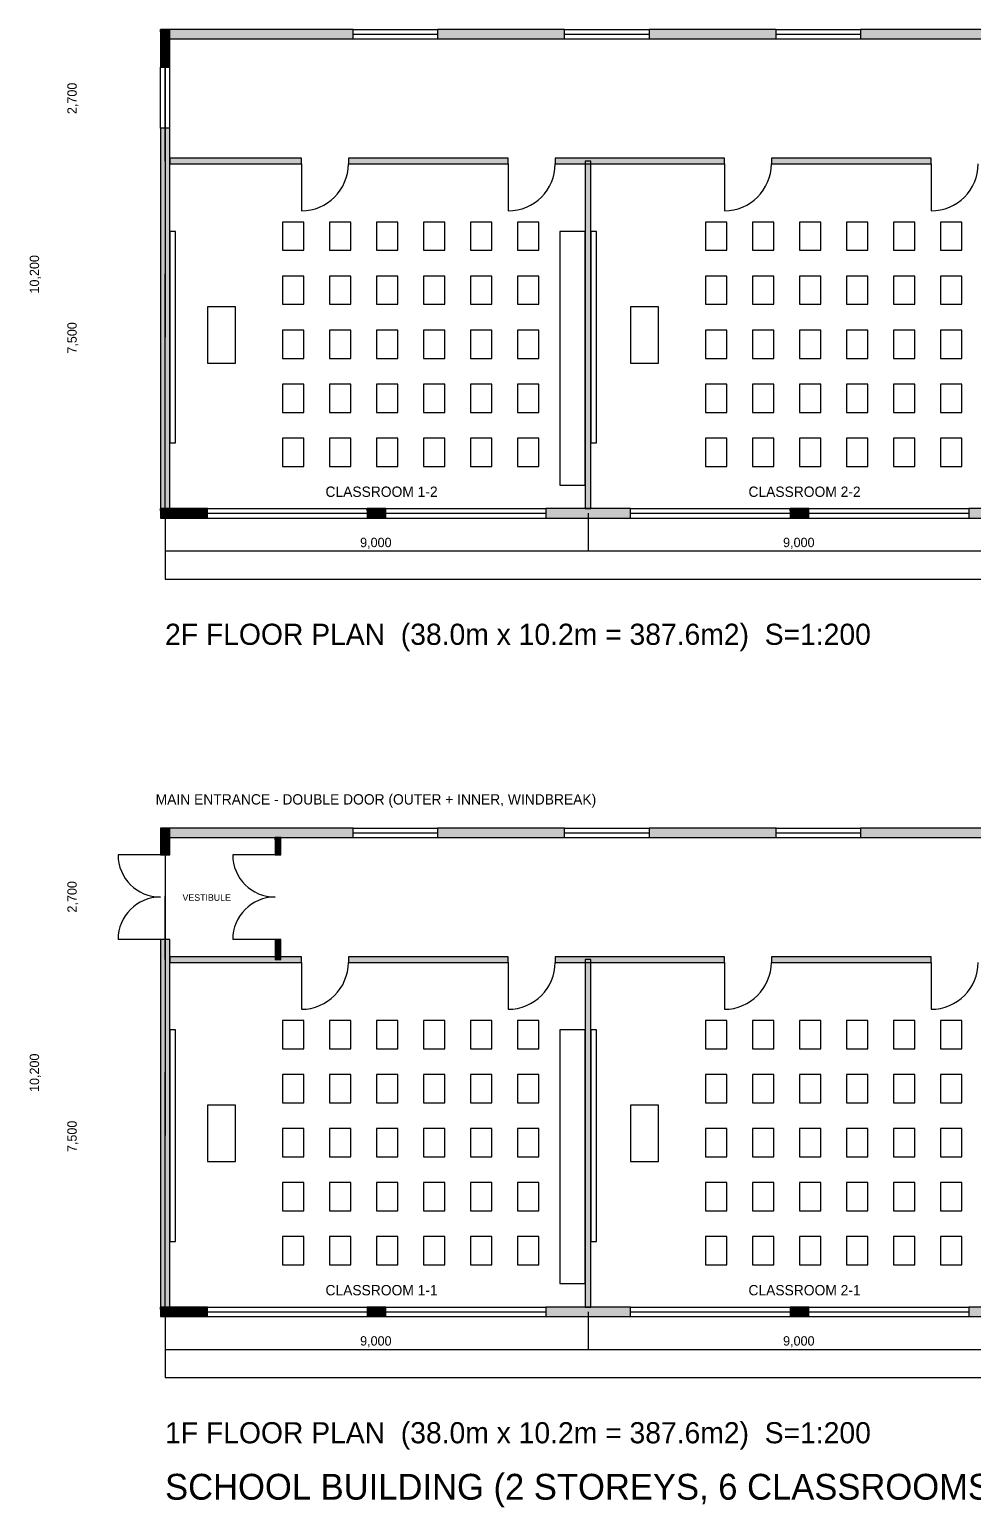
# Model space of a CAD drawing. Header units: metres. Extents: x -2883 to 38100, y -4166 to 27300.
# Drawn here: x -2883 to 17200, y -4166 to 27300 of the extents above; entities that cross this region are included whole.
import ezdxf

# ---------------------------------------------------------------- set-up
doc = ezdxf.new("R2010")
doc.units = ezdxf.units.M
for name, color, linetype in [('A-DIM', 1, 'CONTINUOUS'), ('A-DOOR', 2, 'CONTINUOUS'), ('A-FURN', 8, 'CONTINUOUS'), ('A-TEXT', 3, 'CONTINUOUS'), ('A-WALL', 7, 'CONTINUOUS'), ('A-WIND', 4, 'CONTINUOUS')]:
    doc.layers.add(name, color=color, linetype=linetype)
doc.dimstyles.get("Standard").update_dxf_attribs({"dimtxt": 2.5, "dimasz": 2.5, "dimexe": 1.25, "dimexo": 0.625, "dimtad": 1, "dimcen": 2.5, "dimazin": 3, "dimtfac": 1, "dimtmove": 0, "dimatfit": 3})

# ---------------------------------------------------------------- blocks, each defined once
blk = doc.blocks.new('_CLOSEDFILLED')
at = {"color": 0, "linetype": 'BYBLOCK'}
blk.add_solid([(-1, 0), (0, 0), (-1, 0)], dxfattribs=at)
blk = doc.blocks.new('*D1')
for p, q in [((0, 0), (0, -1400)), ((38000, 0), (38000, -1400)), ((0.25, -1400), (18997.5, -1400)), ((19002.5, -1400), (37999.75, -1400))]:
    blk.add_line(p, q)
at = {"layer": 'Defpoints'}
for p in [(0, 0), (38000, 0), (0, -1400)]:
    blk.add_point(p, dxfattribs=at)
at = {"xscale": 0.25, "yscale": 0.25, "rotation": 180}
blk.add_blockref('_CLOSEDFILLED', (0, -1400), dxfattribs=at)
at = {"xscale": 0.25, "yscale": 0.25}
blk.add_blockref('_CLOSEDFILLED', (38000, -1400), dxfattribs=at)
at = {"insert": (19000, -1400), "char_height": 1, "attachment_point": 5}
blk.add_mtext('38000', dxfattribs=at)
blk = doc.blocks.new('*D2')
for p, q in [((0, 10200), (0, 5100)), ((-0.25, 5100), (-0.5, 5100)), ((0, 0), (0, 5100)), ((0, 5100), (0, 5100)), ((0.25, 5100), (0.5, 5100))]:
    blk.add_line(p, q)
at = {"layer": 'Defpoints'}
for p in [(0, 10200), (0, 5100), (0, 0)]:
    blk.add_point(p, dxfattribs=at)
at = {"xscale": 0.25, "yscale": 0.25}
blk.add_blockref('_CLOSEDFILLED', (0, 5100), dxfattribs=at)
at = {"xscale": 0.25, "yscale": 0.25, "rotation": 180}
blk.add_blockref('_CLOSEDFILLED', (0, 5100), dxfattribs=at)
at = {"insert": (0, 5101.125), "char_height": 1, "attachment_point": 5}
blk.add_mtext('0', dxfattribs=at)
blk = doc.blocks.new('*D3')
for p, q in [((0, 0), (0, -800)), ((9000, 0), (9000, -800)), ((0.25, -800), (4498, -800)), ((4502, -800), (8999.75, -800))]:
    blk.add_line(p, q)
at = {"layer": 'Defpoints'}
for p in [(0, 0), (9000, 0), (0, -800)]:
    blk.add_point(p, dxfattribs=at)
at = {"xscale": 0.25, "yscale": 0.25, "rotation": 180}
blk.add_blockref('_CLOSEDFILLED', (0, -800), dxfattribs=at)
at = {"xscale": 0.25, "yscale": 0.25}
blk.add_blockref('_CLOSEDFILLED', (9000, -800), dxfattribs=at)
at = {"insert": (4500, -800), "char_height": 1, "attachment_point": 5}
blk.add_mtext('9000', dxfattribs=at)
blk = doc.blocks.new('*D4')
for p, q in [((9000, 0), (9000, -800)), ((18000, 0), (18000, -800)), ((9000.25, -800), (13498, -800)), ((13502, -800), (17999.75, -800))]:
    blk.add_line(p, q)
at = {"layer": 'Defpoints'}
for p in [(9000, 0), (18000, 0), (9000, -800)]:
    blk.add_point(p, dxfattribs=at)
at = {"xscale": 0.25, "yscale": 0.25, "rotation": 180}
blk.add_blockref('_CLOSEDFILLED', (9000, -800), dxfattribs=at)
at = {"xscale": 0.25, "yscale": 0.25}
blk.add_blockref('_CLOSEDFILLED', (18000, -800), dxfattribs=at)
at = {"insert": (13500, -800), "char_height": 1, "attachment_point": 5}
blk.add_mtext('9000', dxfattribs=at)
blk = doc.blocks.new('*D9')
for p, q in [((0, 7500), (0, 3750)), ((-0.25, 3750), (-0.5, 3750)), ((0, 0), (0, 3750)), ((0, 3750), (0, 3750)), ((0.25, 3750), (0.5, 3750))]:
    blk.add_line(p, q)
at = {"layer": 'Defpoints'}
for p in [(0, 7500), (0, 3750), (0, 0)]:
    blk.add_point(p, dxfattribs=at)
at = {"xscale": 0.25, "yscale": 0.25}
blk.add_blockref('_CLOSEDFILLED', (0, 3750), dxfattribs=at)
at = {"xscale": 0.25, "yscale": 0.25, "rotation": 180}
blk.add_blockref('_CLOSEDFILLED', (0, 3750), dxfattribs=at)
at = {"insert": (0, 3751.125), "char_height": 1, "attachment_point": 5}
blk.add_mtext('0', dxfattribs=at)
blk = doc.blocks.new('*D10')
for p, q in [((0, 10200), (0, 8850)), ((-0.25, 8850), (-0.5, 8850)), ((0, 7500), (0, 8850)), ((0, 8850), (0, 8850)), ((0.25, 8850), (0.5, 8850))]:
    blk.add_line(p, q)
at = {"layer": 'Defpoints'}
for p in [(0, 10200), (0, 8850), (0, 7500)]:
    blk.add_point(p, dxfattribs=at)
at = {"xscale": 0.25, "yscale": 0.25}
blk.add_blockref('_CLOSEDFILLED', (0, 8850), dxfattribs=at)
at = {"xscale": 0.25, "yscale": 0.25, "rotation": 180}
blk.add_blockref('_CLOSEDFILLED', (0, 8850), dxfattribs=at)
at = {"insert": (0, 8851.125), "char_height": 1, "attachment_point": 5}
blk.add_mtext('0', dxfattribs=at)
blk = doc.blocks.new('*D11')
for p, q in [((0, 17000), (0, 15600)), ((38000, 17000), (38000, 15600)), ((0.25, 15600), (18997.5, 15600)), ((19002.5, 15600), (37999.75, 15600))]:
    blk.add_line(p, q)
at = {"layer": 'Defpoints'}
for p in [(0, 17000), (38000, 17000), (0, 15600)]:
    blk.add_point(p, dxfattribs=at)
at = {"xscale": 0.25, "yscale": 0.25, "rotation": 180}
blk.add_blockref('_CLOSEDFILLED', (0, 15600), dxfattribs=at)
at = {"xscale": 0.25, "yscale": 0.25}
blk.add_blockref('_CLOSEDFILLED', (38000, 15600), dxfattribs=at)
at = {"insert": (19000, 15600), "char_height": 1, "attachment_point": 5}
blk.add_mtext('38000', dxfattribs=at)
blk = doc.blocks.new('*D12')
for p, q in [((0, 27200), (0, 22100)), ((-0.25, 22100), (-0.5, 22100)), ((0, 17000), (0, 22100)), ((0, 22100), (0, 22100)), ((0.25, 22100), (0.5, 22100))]:
    blk.add_line(p, q)
at = {"layer": 'Defpoints'}
for p in [(0, 27200), (0, 22100), (0, 17000)]:
    blk.add_point(p, dxfattribs=at)
at = {"xscale": 0.25, "yscale": 0.25}
blk.add_blockref('_CLOSEDFILLED', (0, 22100), dxfattribs=at)
at = {"xscale": 0.25, "yscale": 0.25, "rotation": 180}
blk.add_blockref('_CLOSEDFILLED', (0, 22100), dxfattribs=at)
at = {"insert": (0, 22101.125), "char_height": 1, "attachment_point": 5}
blk.add_mtext('0', dxfattribs=at)
blk = doc.blocks.new('*D13')
for p, q in [((0, 17000), (0, 16200)), ((9000, 17000), (9000, 16200)), ((0.25, 16200), (4498, 16200)), ((4502, 16200), (8999.75, 16200))]:
    blk.add_line(p, q)
at = {"layer": 'Defpoints'}
for p in [(0, 17000), (9000, 17000), (0, 16200)]:
    blk.add_point(p, dxfattribs=at)
at = {"xscale": 0.25, "yscale": 0.25, "rotation": 180}
blk.add_blockref('_CLOSEDFILLED', (0, 16200), dxfattribs=at)
at = {"xscale": 0.25, "yscale": 0.25}
blk.add_blockref('_CLOSEDFILLED', (9000, 16200), dxfattribs=at)
at = {"insert": (4500, 16200), "char_height": 1, "attachment_point": 5}
blk.add_mtext('9000', dxfattribs=at)
blk = doc.blocks.new('*D14')
for p, q in [((9000, 17000), (9000, 16200)), ((18000, 17000), (18000, 16200)), ((9000.25, 16200), (13498, 16200)), ((13502, 16200), (17999.75, 16200))]:
    blk.add_line(p, q)
at = {"layer": 'Defpoints'}
for p in [(9000, 17000), (18000, 17000), (9000, 16200)]:
    blk.add_point(p, dxfattribs=at)
at = {"xscale": 0.25, "yscale": 0.25, "rotation": 180}
blk.add_blockref('_CLOSEDFILLED', (9000, 16200), dxfattribs=at)
at = {"xscale": 0.25, "yscale": 0.25}
blk.add_blockref('_CLOSEDFILLED', (18000, 16200), dxfattribs=at)
at = {"insert": (13500, 16200), "char_height": 1, "attachment_point": 5}
blk.add_mtext('9000', dxfattribs=at)
blk = doc.blocks.new('*D19')
for p, q in [((0, 24500), (0, 20750)), ((-0.25, 20750), (-0.5, 20750)), ((0, 17000), (0, 20750)), ((0, 20750), (0, 20750)), ((0.25, 20750), (0.5, 20750))]:
    blk.add_line(p, q)
at = {"layer": 'Defpoints'}
for p in [(0, 24500), (0, 20750), (0, 17000)]:
    blk.add_point(p, dxfattribs=at)
at = {"xscale": 0.25, "yscale": 0.25}
blk.add_blockref('_CLOSEDFILLED', (0, 20750), dxfattribs=at)
at = {"xscale": 0.25, "yscale": 0.25, "rotation": 180}
blk.add_blockref('_CLOSEDFILLED', (0, 20750), dxfattribs=at)
at = {"insert": (0, 20751.125), "char_height": 1, "attachment_point": 5}
blk.add_mtext('0', dxfattribs=at)
blk = doc.blocks.new('*D20')
for p, q in [((0, 27200), (0, 25850)), ((-0.25, 25850), (-0.5, 25850)), ((0, 24500), (0, 25850)), ((0, 25850), (0, 25850)), ((0.25, 25850), (0.5, 25850))]:
    blk.add_line(p, q)
at = {"layer": 'Defpoints'}
for p in [(0, 27200), (0, 25850), (0, 24500)]:
    blk.add_point(p, dxfattribs=at)
at = {"xscale": 0.25, "yscale": 0.25}
blk.add_blockref('_CLOSEDFILLED', (0, 25850), dxfattribs=at)
at = {"xscale": 0.25, "yscale": 0.25, "rotation": 180}
blk.add_blockref('_CLOSEDFILLED', (0, 25850), dxfattribs=at)
at = {"insert": (0, 25851.125), "char_height": 1, "attachment_point": 5}
blk.add_mtext('0', dxfattribs=at)

msp = doc.modelspace()

# ---------------------------------------------------------------- hatches: boundary and pattern name
h = msp.add_hatch()
h.set_pattern_fill('SOLID')
h.paths.add_polyline_path([(-100, 27100), (4000, 27100), (4000, 27300), (-100, 27300)])
h = msp.add_hatch()
h.set_pattern_fill('SOLID')
h.paths.add_polyline_path([(-100, 26500), (100, 26500), (100, 27300), (-100, 27300)])
h = msp.add_hatch()
h.set_pattern_fill('SOLID')
h.paths.add_polyline_path([(5800, 27100), (8500, 27100), (8500, 27300), (5800, 27300)])
h = msp.add_hatch()
h.set_pattern_fill('SOLID')
h.paths.add_polyline_path([(10300, 27100), (13000, 27100), (13000, 27300), (10300, 27300)])
h = msp.add_hatch()
h.set_pattern_fill('SOLID')
h.paths.add_polyline_path([(14800, 27100), (17500, 27100), (17500, 27300), (14800, 27300)])
h = msp.add_hatch()
h.set_pattern_fill('SOLID')
h.paths.add_polyline_path([(-100, 16900), (100, 16900), (100, 25200), (-100, 25200)])
h = msp.add_hatch()
h.set_pattern_fill('SOLID')
h.paths.add_polyline_path([(100, 24440), (2900, 24440), (2900, 24560), (100, 24560)])
h = msp.add_hatch()
h.set_pattern_fill('SOLID')
h.paths.add_polyline_path([(3900, 24440), (7300, 24440), (7300, 24560), (3900, 24560)])
h = msp.add_hatch()
h.set_pattern_fill('SOLID')
h.paths.add_polyline_path([(8300, 24440), (11900, 24440), (11900, 24560), (8300, 24560)])
h = msp.add_hatch()
h.set_pattern_fill('SOLID')
h.paths.add_polyline_path([(12900, 24440), (16300, 24440), (16300, 24560), (12900, 24560)])
h = msp.add_hatch()
h.set_pattern_fill('SOLID')
h.paths.add_polyline_path([(8940, 17100), (9060, 17100), (9060, 24500), (8940, 24500)])
h = msp.add_hatch()
h.set_pattern_fill('SOLID')
h.paths.add_polyline_path([(-100, 16900), (900, 16900), (900, 17100), (-100, 17100)])
h = msp.add_hatch()
h.set_pattern_fill('SOLID')
h.paths.add_polyline_path([(4300, 16900), (4700, 16900), (4700, 17100), (4300, 17100)])
h = msp.add_hatch()
h.set_pattern_fill('SOLID')
h.paths.add_polyline_path([(8100, 16900), (9900, 16900), (9900, 17100), (8100, 17100)])
h = msp.add_hatch()
h.set_pattern_fill('SOLID')
h.paths.add_polyline_path([(13300, 16900), (13700, 16900), (13700, 17100), (13300, 17100)])
h = msp.add_hatch()
h.set_pattern_fill('SOLID')
h.paths.add_polyline_path([(17100, 16900), (18900, 16900), (18900, 17100), (17100, 17100)])
h = msp.add_hatch()
h.set_pattern_fill('SOLID')
h.paths.add_polyline_path([(-100, 10100), (4000, 10100), (4000, 10300), (-100, 10300)])
h = msp.add_hatch()
h.set_pattern_fill('SOLID')
h.paths.add_polyline_path([(-100, 9730), (100, 9730), (100, 10300), (-100, 10300)])
h = msp.add_hatch()
h.set_pattern_fill('SOLID')
h.paths.add_polyline_path([(2340, 9730), (2460, 9730), (2460, 10100), (2340, 10100)])
h = msp.add_hatch()
h.set_pattern_fill('SOLID')
h.paths.add_polyline_path([(5800, 10100), (8500, 10100), (8500, 10300), (5800, 10300)])
h = msp.add_hatch()
h.set_pattern_fill('SOLID')
h.paths.add_polyline_path([(10300, 10100), (13000, 10100), (13000, 10300), (10300, 10300)])
h = msp.add_hatch()
h.set_pattern_fill('SOLID')
h.paths.add_polyline_path([(14800, 10100), (17500, 10100), (17500, 10300), (14800, 10300)])
h = msp.add_hatch()
h.set_pattern_fill('SOLID')
h.paths.add_polyline_path([(-100, -100), (100, -100), (100, 7930), (-100, 7930)])
h = msp.add_hatch()
h.set_pattern_fill('SOLID')
h.paths.add_polyline_path([(2340, 7500), (2460, 7500), (2460, 7930), (2340, 7930)])
h = msp.add_hatch()
h.set_pattern_fill('SOLID')
h.paths.add_polyline_path([(100, 7440), (2900, 7440), (2900, 7560), (100, 7560)])
h = msp.add_hatch()
h.set_pattern_fill('SOLID')
h.paths.add_polyline_path([(3900, 7440), (7300, 7440), (7300, 7560), (3900, 7560)])
h = msp.add_hatch()
h.set_pattern_fill('SOLID')
h.paths.add_polyline_path([(8300, 7440), (11900, 7440), (11900, 7560), (8300, 7560)])
h = msp.add_hatch()
h.set_pattern_fill('SOLID')
h.paths.add_polyline_path([(12900, 7440), (16300, 7440), (16300, 7560), (12900, 7560)])
h = msp.add_hatch()
h.set_pattern_fill('SOLID')
h.paths.add_polyline_path([(8940, 100), (9060, 100), (9060, 7500), (8940, 7500)])
h = msp.add_hatch()
h.set_pattern_fill('SOLID')
h.paths.add_polyline_path([(-100, -100), (900, -100), (900, 100), (-100, 100)])
h = msp.add_hatch()
h.set_pattern_fill('SOLID')
h.paths.add_polyline_path([(4300, -100), (4700, -100), (4700, 100), (4300, 100)])
h = msp.add_hatch()
h.set_pattern_fill('SOLID')
h.paths.add_polyline_path([(8100, -100), (9900, -100), (9900, 100), (8100, 100)])
h = msp.add_hatch()
h.set_pattern_fill('SOLID')
h.paths.add_polyline_path([(13300, -100), (13700, -100), (13700, 100), (13300, 100)])
h = msp.add_hatch()
h.set_pattern_fill('SOLID')
h.paths.add_polyline_path([(17100, -100), (18900, -100), (18900, 100), (17100, 100)])

# ---------------------------------------------------------------- linework, layer by layer
at = {"layer": 'A-DOOR'}
for p, q in [((2900, 24440), (2900, 23440)), ((7300, 24440), (7300, 23440)), ((11900, 24440), (11900, 23440)), ((16300, 24440), (16300, 23440)), ((-100, 9730), (-1000, 9730)), ((2340, 9730), (1440, 9730)), ((-100, 7930), (-1000, 7930)), ((2340, 7930), (1440, 7930)), ((2900, 7440), (2900, 6440)), ((7300, 7440), (7300, 6440)), ((11900, 7440), (11900, 6440)), ((16300, 7440), (16300, 6440))]:
    msp.add_line(p, q, dxfattribs=at)
for centre, radius, start, end in [((2900, 24440), 1000, 270, 360), ((7300, 24440), 1000, 270, 360), ((11900, 24440), 1000, 270, 360), ((16300, 24440), 1000, 270, 360), ((-100, 9730), 900, 180, 270), ((2340, 9730), 900, 180, 270), ((-100, 7930), 900, 90, 180), ((2340, 7930), 900, 90, 180), ((2900, 7440), 1000, 270, 360), ((7300, 7440), 1000, 270, 360), ((11900, 7440), 1000, 270, 360), ((16300, 7440), 1000, 270, 360)]:
    msp.add_arc(centre, radius, start, end, dxfattribs=at)
at = {"layer": 'A-FURN'}
for points in [[(100, 18500), (220, 18500), (220, 23000), (100, 23000)], [(2500, 22600), (2950, 22600), (2950, 23200), (2500, 23200)], [(3500, 22600), (3950, 22600), (3950, 23200), (3500, 23200)], [(4500, 22600), (4950, 22600), (4950, 23200), (4500, 23200)], [(5500, 22600), (5950, 22600), (5950, 23200), (5500, 23200)], [(6500, 22600), (6950, 22600), (6950, 23200), (6500, 23200)], [(7500, 22600), (7950, 22600), (7950, 23200), (7500, 23200)], [(8400, 17600), (8940, 17600), (8940, 23000), (8400, 23000)], [(9060, 18500), (9180, 18500), (9180, 23000), (9060, 23000)], [(11500, 22600), (11950, 22600), (11950, 23200), (11500, 23200)], [(12500, 22600), (12950, 22600), (12950, 23200), (12500, 23200)], [(13500, 22600), (13950, 22600), (13950, 23200), (13500, 23200)], [(14500, 22600), (14950, 22600), (14950, 23200), (14500, 23200)], [(15500, 22600), (15950, 22600), (15950, 23200), (15500, 23200)], [(16500, 22600), (16950, 22600), (16950, 23200), (16500, 23200)], [(2500, 21450), (2950, 21450), (2950, 22050), (2500, 22050)], [(3500, 21450), (3950, 21450), (3950, 22050), (3500, 22050)], [(4500, 21450), (4950, 21450), (4950, 22050), (4500, 22050)], [(5500, 21450), (5950, 21450), (5950, 22050), (5500, 22050)], [(6500, 21450), (6950, 21450), (6950, 22050), (6500, 22050)], [(7500, 21450), (7950, 21450), (7950, 22050), (7500, 22050)], [(11500, 21450), (11950, 21450), (11950, 22050), (11500, 22050)], [(12500, 21450), (12950, 21450), (12950, 22050), (12500, 22050)], [(13500, 21450), (13950, 21450), (13950, 22050), (13500, 22050)], [(14500, 21450), (14950, 21450), (14950, 22050), (14500, 22050)], [(15500, 21450), (15950, 21450), (15950, 22050), (15500, 22050)], [(16500, 21450), (16950, 21450), (16950, 22050), (16500, 22050)], [(900, 20200), (1500, 20200), (1500, 21400), (900, 21400)], [(9900, 20200), (10500, 20200), (10500, 21400), (9900, 21400)], [(2500, 20300), (2950, 20300), (2950, 20900), (2500, 20900)], [(3500, 20300), (3950, 20300), (3950, 20900), (3500, 20900)], [(4500, 20300), (4950, 20300), (4950, 20900), (4500, 20900)], [(5500, 20300), (5950, 20300), (5950, 20900), (5500, 20900)], [(6500, 20300), (6950, 20300), (6950, 20900), (6500, 20900)], [(7500, 20300), (7950, 20300), (7950, 20900), (7500, 20900)], [(11500, 20300), (11950, 20300), (11950, 20900), (11500, 20900)], [(12500, 20300), (12950, 20300), (12950, 20900), (12500, 20900)], [(13500, 20300), (13950, 20300), (13950, 20900), (13500, 20900)], [(14500, 20300), (14950, 20300), (14950, 20900), (14500, 20900)], [(15500, 20300), (15950, 20300), (15950, 20900), (15500, 20900)], [(16500, 20300), (16950, 20300), (16950, 20900), (16500, 20900)], [(2500, 19150), (2950, 19150), (2950, 19750), (2500, 19750)], [(3500, 19150), (3950, 19150), (3950, 19750), (3500, 19750)], [(4500, 19150), (4950, 19150), (4950, 19750), (4500, 19750)], [(5500, 19150), (5950, 19150), (5950, 19750), (5500, 19750)], [(6500, 19150), (6950, 19150), (6950, 19750), (6500, 19750)], [(7500, 19150), (7950, 19150), (7950, 19750), (7500, 19750)], [(11500, 19150), (11950, 19150), (11950, 19750), (11500, 19750)], [(12500, 19150), (12950, 19150), (12950, 19750), (12500, 19750)], [(13500, 19150), (13950, 19150), (13950, 19750), (13500, 19750)], [(14500, 19150), (14950, 19150), (14950, 19750), (14500, 19750)], [(15500, 19150), (15950, 19150), (15950, 19750), (15500, 19750)], [(16500, 19150), (16950, 19150), (16950, 19750), (16500, 19750)], [(2500, 18000), (2950, 18000), (2950, 18600), (2500, 18600)], [(3500, 18000), (3950, 18000), (3950, 18600), (3500, 18600)], [(4500, 18000), (4950, 18000), (4950, 18600), (4500, 18600)], [(5500, 18000), (5950, 18000), (5950, 18600), (5500, 18600)], [(6500, 18000), (6950, 18000), (6950, 18600), (6500, 18600)], [(7500, 18000), (7950, 18000), (7950, 18600), (7500, 18600)], [(11500, 18000), (11950, 18000), (11950, 18600), (11500, 18600)], [(12500, 18000), (12950, 18000), (12950, 18600), (12500, 18600)], [(13500, 18000), (13950, 18000), (13950, 18600), (13500, 18600)], [(14500, 18000), (14950, 18000), (14950, 18600), (14500, 18600)], [(15500, 18000), (15950, 18000), (15950, 18600), (15500, 18600)], [(16500, 18000), (16950, 18000), (16950, 18600), (16500, 18600)], [(100, 1500), (220, 1500), (220, 6000), (100, 6000)], [(2500, 5600), (2950, 5600), (2950, 6200), (2500, 6200)], [(3500, 5600), (3950, 5600), (3950, 6200), (3500, 6200)], [(4500, 5600), (4950, 5600), (4950, 6200), (4500, 6200)], [(5500, 5600), (5950, 5600), (5950, 6200), (5500, 6200)], [(6500, 5600), (6950, 5600), (6950, 6200), (6500, 6200)], [(7500, 5600), (7950, 5600), (7950, 6200), (7500, 6200)], [(8400, 600), (8940, 600), (8940, 6000), (8400, 6000)], [(9060, 1500), (9180, 1500), (9180, 6000), (9060, 6000)], [(11500, 5600), (11950, 5600), (11950, 6200), (11500, 6200)], [(12500, 5600), (12950, 5600), (12950, 6200), (12500, 6200)], [(13500, 5600), (13950, 5600), (13950, 6200), (13500, 6200)], [(14500, 5600), (14950, 5600), (14950, 6200), (14500, 6200)], [(15500, 5600), (15950, 5600), (15950, 6200), (15500, 6200)], [(16500, 5600), (16950, 5600), (16950, 6200), (16500, 6200)], [(2500, 4450), (2950, 4450), (2950, 5050), (2500, 5050)], [(3500, 4450), (3950, 4450), (3950, 5050), (3500, 5050)], [(4500, 4450), (4950, 4450), (4950, 5050), (4500, 5050)], [(5500, 4450), (5950, 4450), (5950, 5050), (5500, 5050)], [(6500, 4450), (6950, 4450), (6950, 5050), (6500, 5050)], [(7500, 4450), (7950, 4450), (7950, 5050), (7500, 5050)], [(11500, 4450), (11950, 4450), (11950, 5050), (11500, 5050)], [(12500, 4450), (12950, 4450), (12950, 5050), (12500, 5050)], [(13500, 4450), (13950, 4450), (13950, 5050), (13500, 5050)], [(14500, 4450), (14950, 4450), (14950, 5050), (14500, 5050)], [(15500, 4450), (15950, 4450), (15950, 5050), (15500, 5050)], [(16500, 4450), (16950, 4450), (16950, 5050), (16500, 5050)], [(900, 3200), (1500, 3200), (1500, 4400), (900, 4400)], [(9900, 3200), (10500, 3200), (10500, 4400), (9900, 4400)], [(2500, 3300), (2950, 3300), (2950, 3900), (2500, 3900)], [(3500, 3300), (3950, 3300), (3950, 3900), (3500, 3900)], [(4500, 3300), (4950, 3300), (4950, 3900), (4500, 3900)], [(5500, 3300), (5950, 3300), (5950, 3900), (5500, 3900)], [(6500, 3300), (6950, 3300), (6950, 3900), (6500, 3900)], [(7500, 3300), (7950, 3300), (7950, 3900), (7500, 3900)], [(11500, 3300), (11950, 3300), (11950, 3900), (11500, 3900)], [(12500, 3300), (12950, 3300), (12950, 3900), (12500, 3900)], [(13500, 3300), (13950, 3300), (13950, 3900), (13500, 3900)], [(14500, 3300), (14950, 3300), (14950, 3900), (14500, 3900)], [(15500, 3300), (15950, 3300), (15950, 3900), (15500, 3900)], [(16500, 3300), (16950, 3300), (16950, 3900), (16500, 3900)], [(2500, 2150), (2950, 2150), (2950, 2750), (2500, 2750)], [(3500, 2150), (3950, 2150), (3950, 2750), (3500, 2750)], [(4500, 2150), (4950, 2150), (4950, 2750), (4500, 2750)], [(5500, 2150), (5950, 2150), (5950, 2750), (5500, 2750)], [(6500, 2150), (6950, 2150), (6950, 2750), (6500, 2750)], [(7500, 2150), (7950, 2150), (7950, 2750), (7500, 2750)], [(11500, 2150), (11950, 2150), (11950, 2750), (11500, 2750)], [(12500, 2150), (12950, 2150), (12950, 2750), (12500, 2750)], [(13500, 2150), (13950, 2150), (13950, 2750), (13500, 2750)], [(14500, 2150), (14950, 2150), (14950, 2750), (14500, 2750)], [(15500, 2150), (15950, 2150), (15950, 2750), (15500, 2750)], [(16500, 2150), (16950, 2150), (16950, 2750), (16500, 2750)], [(2500, 1000), (2950, 1000), (2950, 1600), (2500, 1600)], [(3500, 1000), (3950, 1000), (3950, 1600), (3500, 1600)], [(4500, 1000), (4950, 1000), (4950, 1600), (4500, 1600)], [(5500, 1000), (5950, 1000), (5950, 1600), (5500, 1600)], [(6500, 1000), (6950, 1000), (6950, 1600), (6500, 1600)], [(7500, 1000), (7950, 1000), (7950, 1600), (7500, 1600)], [(11500, 1000), (11950, 1000), (11950, 1600), (11500, 1600)], [(12500, 1000), (12950, 1000), (12950, 1600), (12500, 1600)], [(13500, 1000), (13950, 1000), (13950, 1600), (13500, 1600)], [(14500, 1000), (14950, 1000), (14950, 1600), (14500, 1600)], [(15500, 1000), (15950, 1000), (15950, 1600), (15500, 1600)], [(16500, 1000), (16950, 1000), (16950, 1600), (16500, 1600)]]:
    msp.add_lwpolyline(points, close=True, dxfattribs=at)
at = {"layer": 'A-WALL'}
for points in [[(-100, 27100), (4000, 27100), (4000, 27300), (-100, 27300)], [(-100, 26500), (100, 26500), (100, 27300), (-100, 27300)], [(5800, 27100), (8500, 27100), (8500, 27300), (5800, 27300)], [(10300, 27100), (13000, 27100), (13000, 27300), (10300, 27300)], [(14800, 27100), (17500, 27100), (17500, 27300), (14800, 27300)], [(-100, 16900), (100, 16900), (100, 25200), (-100, 25200)], [(100, 24440), (2900, 24440), (2900, 24560), (100, 24560)], [(3900, 24440), (7300, 24440), (7300, 24560), (3900, 24560)], [(8300, 24440), (11900, 24440), (11900, 24560), (8300, 24560)], [(12900, 24440), (16300, 24440), (16300, 24560), (12900, 24560)], [(8940, 17100), (9060, 17100), (9060, 24500), (8940, 24500)], [(-100, 16900), (900, 16900), (900, 17100), (-100, 17100)], [(4300, 16900), (4700, 16900), (4700, 17100), (4300, 17100)], [(8100, 16900), (9900, 16900), (9900, 17100), (8100, 17100)], [(13300, 16900), (13700, 16900), (13700, 17100), (13300, 17100)], [(17100, 16900), (18900, 16900), (18900, 17100), (17100, 17100)], [(-100, 10100), (4000, 10100), (4000, 10300), (-100, 10300)], [(-100, 9730), (100, 9730), (100, 10300), (-100, 10300)], [(2340, 9730), (2460, 9730), (2460, 10100), (2340, 10100)], [(5800, 10100), (8500, 10100), (8500, 10300), (5800, 10300)], [(10300, 10100), (13000, 10100), (13000, 10300), (10300, 10300)], [(14800, 10100), (17500, 10100), (17500, 10300), (14800, 10300)], [(-100, -100), (100, -100), (100, 7930), (-100, 7930)], [(2340, 7500), (2460, 7500), (2460, 7930), (2340, 7930)], [(100, 7440), (2900, 7440), (2900, 7560), (100, 7560)], [(3900, 7440), (7300, 7440), (7300, 7560), (3900, 7560)], [(8300, 7440), (11900, 7440), (11900, 7560), (8300, 7560)], [(12900, 7440), (16300, 7440), (16300, 7560), (12900, 7560)], [(8940, 100), (9060, 100), (9060, 7500), (8940, 7500)], [(-100, -100), (900, -100), (900, 100), (-100, 100)], [(4300, -100), (4700, -100), (4700, 100), (4300, 100)], [(8100, -100), (9900, -100), (9900, 100), (8100, 100)], [(13300, -100), (13700, -100), (13700, 100), (13300, 100)], [(17100, -100), (18900, -100), (18900, 100), (17100, 100)]]:
    msp.add_lwpolyline(points, close=True, dxfattribs=at)
at = {"layer": 'A-WIND'}
for p, q in [((4000, 27300), (5800, 27300)), ((4000, 27200), (5800, 27200)), ((4000, 27100), (5800, 27100)), ((8500, 27300), (10300, 27300)), ((8500, 27200), (10300, 27200)), ((8500, 27100), (10300, 27100)), ((13000, 27300), (14800, 27300)), ((13000, 27200), (14800, 27200)), ((13000, 27100), (14800, 27100)), ((-100, 25200), (-100, 26500)), ((0, 25200), (0, 26500)), ((100, 25200), (100, 26500)), ((900, 17100), (4300, 17100)), ((900, 17000), (4300, 17000)), ((4700, 17100), (8100, 17100)), ((4700, 17000), (8100, 17000)), ((9900, 17100), (13300, 17100)), ((9900, 17000), (13300, 17000)), ((13700, 17100), (17100, 17100)), ((13700, 17000), (17100, 17000)), ((900, 16900), (4300, 16900)), ((4700, 16900), (8100, 16900)), ((9900, 16900), (13300, 16900)), ((13700, 16900), (17100, 16900)), ((4000, 10300), (5800, 10300)), ((4000, 10200), (5800, 10200)), ((4000, 10100), (5800, 10100)), ((8500, 10300), (10300, 10300)), ((8500, 10200), (10300, 10200)), ((8500, 10100), (10300, 10100)), ((13000, 10300), (14800, 10300)), ((13000, 10200), (14800, 10200)), ((13000, 10100), (14800, 10100)), ((900, 100), (4300, 100)), ((900, 0), (4300, 0)), ((4700, 100), (8100, 100)), ((4700, 0), (8100, 0)), ((9900, 100), (13300, 100)), ((9900, 0), (13300, 0)), ((13700, 100), (17100, 100)), ((13700, 0), (17100, 0)), ((900, -100), (4300, -100)), ((4700, -100), (8100, -100)), ((9900, -100), (13300, -100)), ((13700, -100), (17100, -100))]:
    msp.add_line(p, q, dxfattribs=at)

# ---------------------------------------------------------------- texts
at = {"layer": 'A-DIM'}
for s, p in [('2,700', (-1880, 25500)), ('10,200', (-2680, 21680)), ('7,500', (-1880, 20400)), ('2,700', (-1880, 8500)), ('10,200', (-2680, 4680)), ('7,500', (-1880, 3400))]:
    msp.add_text(s, height=200, rotation=90, dxfattribs=at).set_placement(p)
for p in [(4150, 16280), (13150, 16280), (4150, -720), (13150, -720)]:
    msp.add_text('9,000', height=200, dxfattribs=at).set_placement(p)
at = {"layer": 'A-TEXT'}
for s, height, p in [('CLASSROOM 1-2', 220, (3413.2, 17350)), ('CLASSROOM 2-2', 220, (12413.2, 17350)), ('2F FLOOR PLAN  (38.0m x 10.2m = 387.6m2)  S=1:200', 450, (0, 14200)), ('MAIN ENTRANCE - DOUBLE DOOR (OUTER + INNER, WINDBREAK)', 220, (-200, 10800)), ('VESTIBULE', 140, (371.2, 8750)), ('CLASSROOM 1-1', 220, (3413.2, 350)), ('CLASSROOM 2-1', 220, (12413.2, 350)), ('1F FLOOR PLAN  (38.0m x 10.2m = 387.6m2)  S=1:200', 450, (0, -2800)), ('SCHOOL BUILDING (2 STOREYS, 6 CLASSROOMS, 775.2m2, FL-FL 3,600)', 550, (0, -4000))]:
    msp.add_text(s, height=height, dxfattribs=at).set_placement(p)

# ---------------------------------------------------------------- dimensions: what is measured, and where the dimension line sits
for base, p1, p2, picture, middle in [((0, 22100), (0, 17000), (0, 27200), '*D12', (0, 22101.125)), ((0, 25850), (0, 24500), (0, 27200), '*D20', (0, 25851.125)), ((0, 20750), (0, 17000), (0, 24500), '*D19', (0, 20751.125)), ((0, 15600), (0, 17000), (38000, 17000), '*D11', (19000, 15600)), ((0, 16200), (0, 17000), (9000, 17000), '*D13', (4500, 16200)), ((9000, 16200), (9000, 17000), (18000, 17000), '*D14', (13500, 16200)), ((0, 5100), (0, 0), (0, 10200), '*D2', (0, 5101.125)), ((0, 8850), (0, 7500), (0, 10200), '*D10', (0, 8851.125)), ((0, 3750), (0, 0), (0, 7500), '*D9', (0, 3751.125)), ((0, -1400), (0, 0), (38000, 0), '*D1', (19000, -1400)), ((0, -800), (0, 0), (9000, 0), '*D3', (4500, -800)), ((9000, -800), (9000, 0), (18000, 0), '*D4', (13500, -800))]:
    dim = msp.add_linear_dim(base=base, p1=p1, p2=p2, dimstyle='Standard')
    dim.commit()
    dim.dimension.update_dxf_attribs({"geometry": picture, "text_midpoint": middle})

doc.saveas('drawing.dxf')
